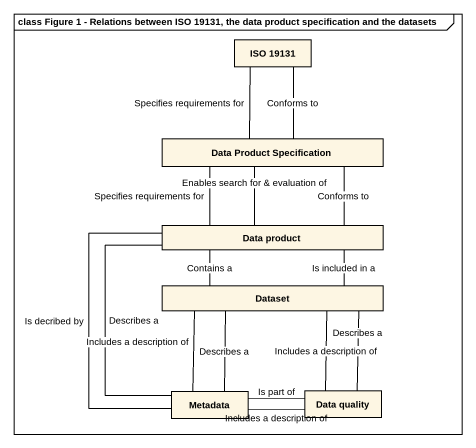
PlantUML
@startuml
mainframe class Figure 1 - Relations between ISO 19131, the data product specification and the datasets
hide circle
hide empty members
class "ISO 19131" as ISO_19131
class "Data Product Specification" as Data_Product_Specification
class "Data product" as Data_product
class Dataset
class Metadata
class "Data quality" as Data_quality
ISO_19131 -- Data_Product_Specification : Specifies requirements for
ISO_19131 -- Data_Product_Specification : Conforms to
Data_Product_Specification -- Data_product : Specifies requirements for
Data_Product_Specification -- Data_product : Conforms to
Data_Product_Specification -- Data_product : Enables search for & evaluation of
Data_product -- Dataset : Is included in a
Data_product -- Dataset : Contains a
Data_product -- Metadata : Is decribed by
Data_product -- Metadata : Describes a
Dataset -- Metadata : Describes a
Dataset -- Metadata : Includes a description of
Dataset -- Data_quality : Includes a description of
Dataset -- Data_quality : Describes a
Metadata -right- Data_quality : Includes a description of
Metadata -right- Data_quality : Is part of
@enduml
